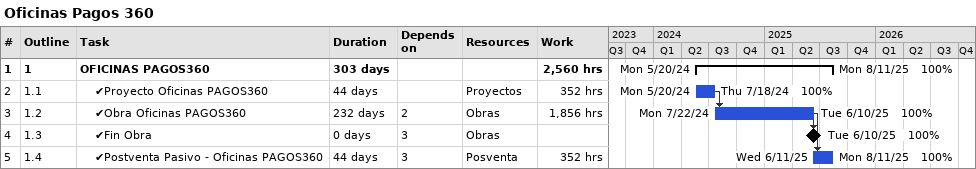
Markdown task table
Oficinas Pagos 360

| ID | WBS | Task | Duration | Start | Finish | Predecessors | Resources | % complete | Work (h) |
|---|---|---|---|---|---|---|---|---|---|
| 1 | 1 | **OFICINAS PAGOS360** | 303d | 2024-05-20 | 2025-08-11 |  |  | 100 | 2560 |
| 2 | 1.1 | ✔Proyecto Oficinas PAGOS360 | 44d | 2024-05-20 | 2024-07-18 |  | Proyectos | 100 | 352 |
| 3 | 1.2 | ✔Obra Oficinas PAGOS360 | 232d | 2024-07-22 | 2025-06-10 | 2 | Obras | 100 | 1856 |
| 4 | 1.3 | ✔Fin Obra | 0d | 2025-06-10 | 2025-06-10 | 3 | Obras | 100 |  |
| 5 | 1.4 | ✔Postventa Pasivo - Oficinas PAGOS360 | 44d | 2025-06-11 | 2025-08-11 | 3 | Posventa | 100 | 352 |
